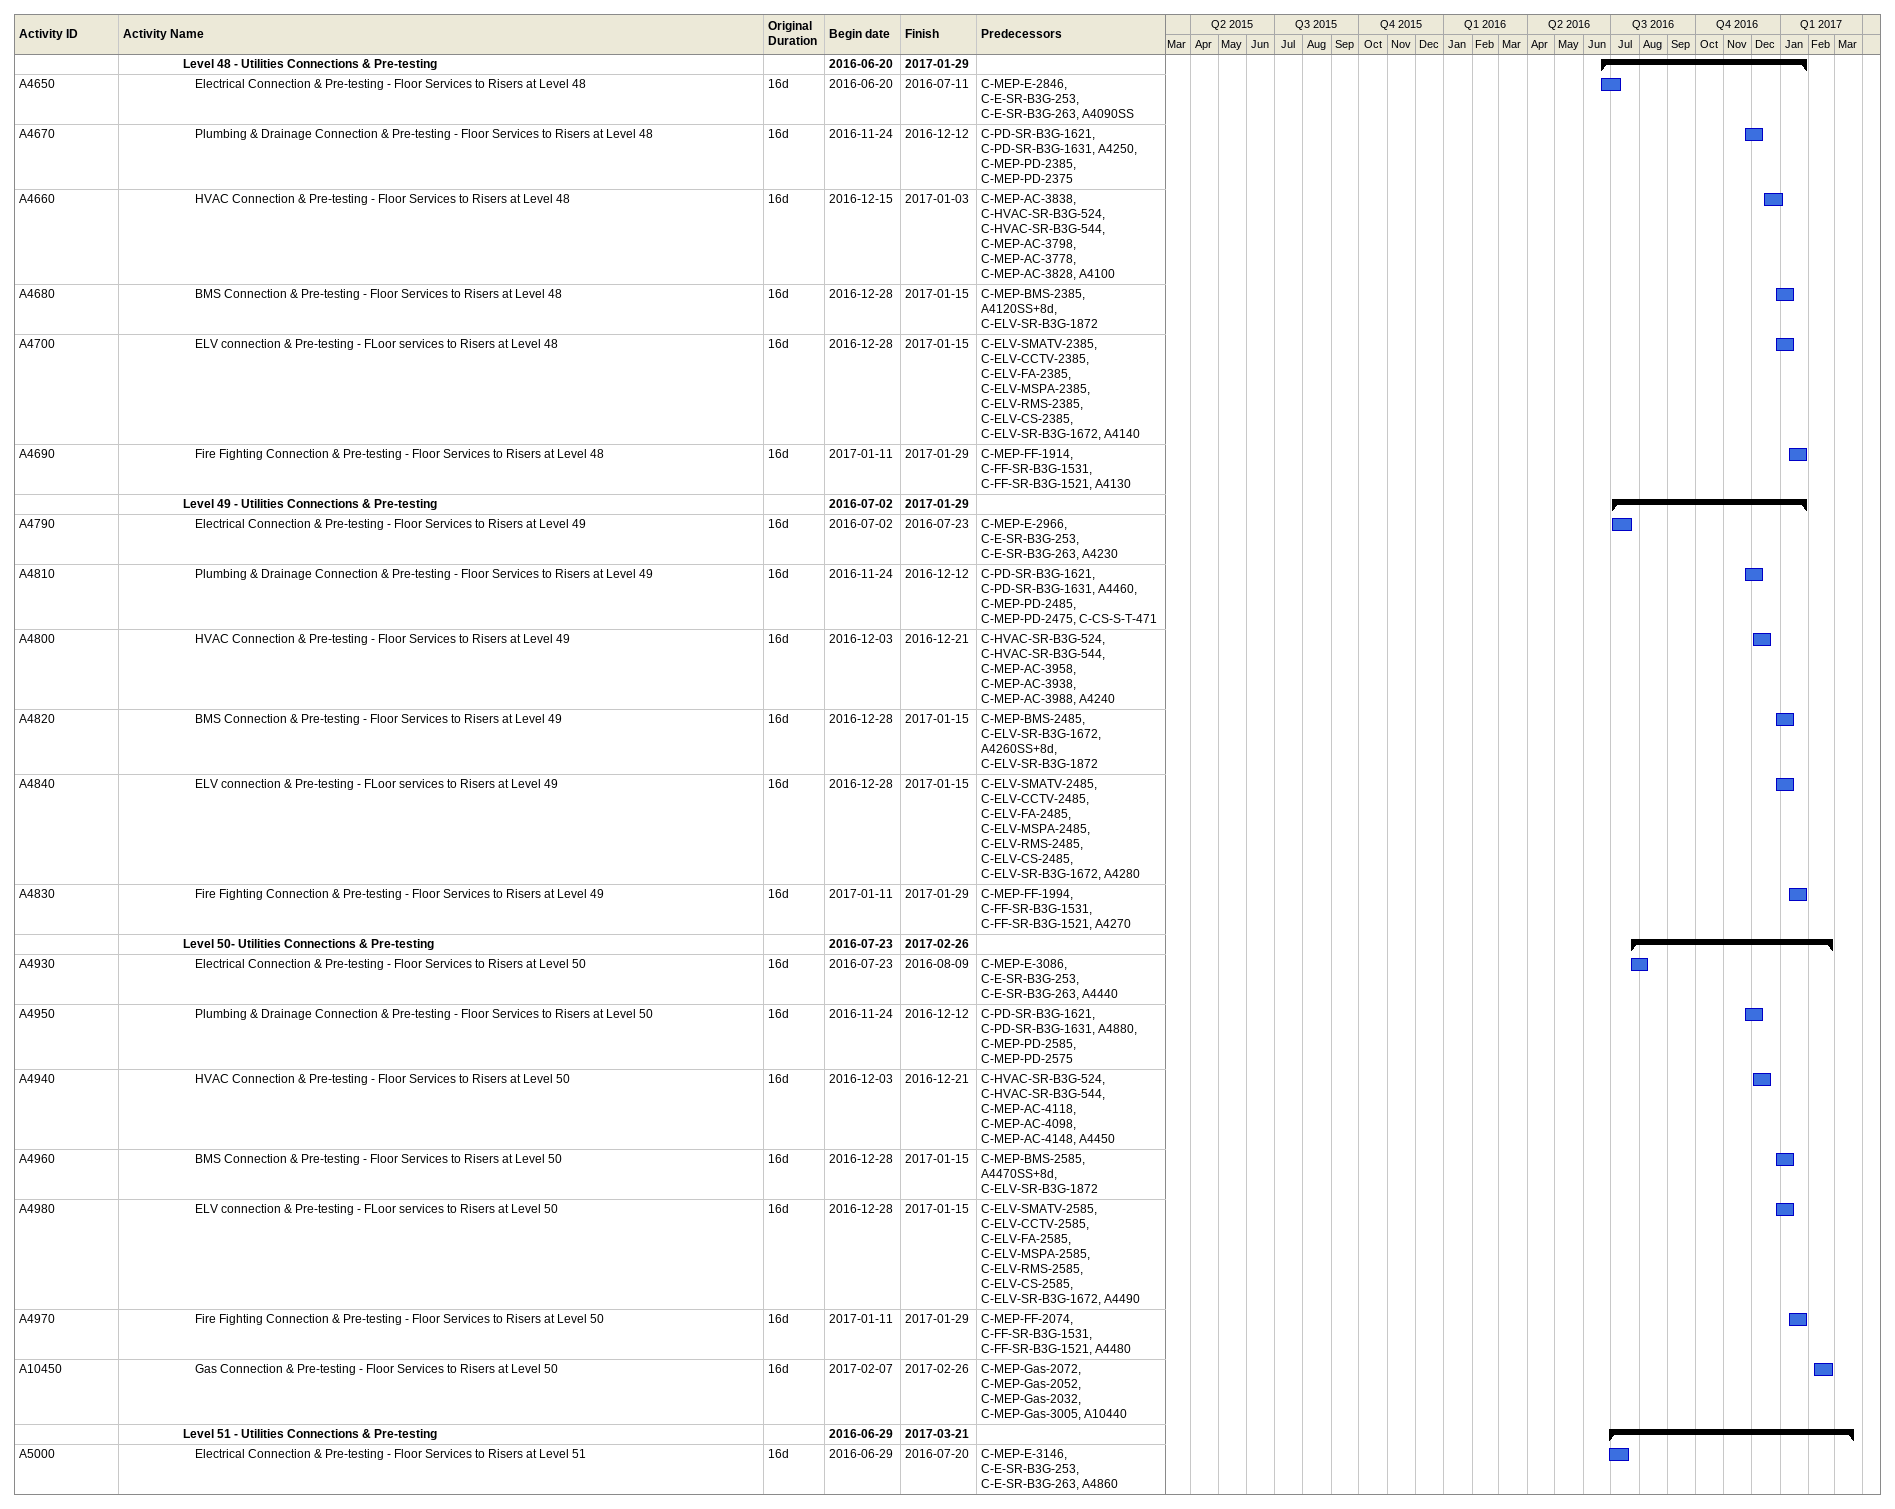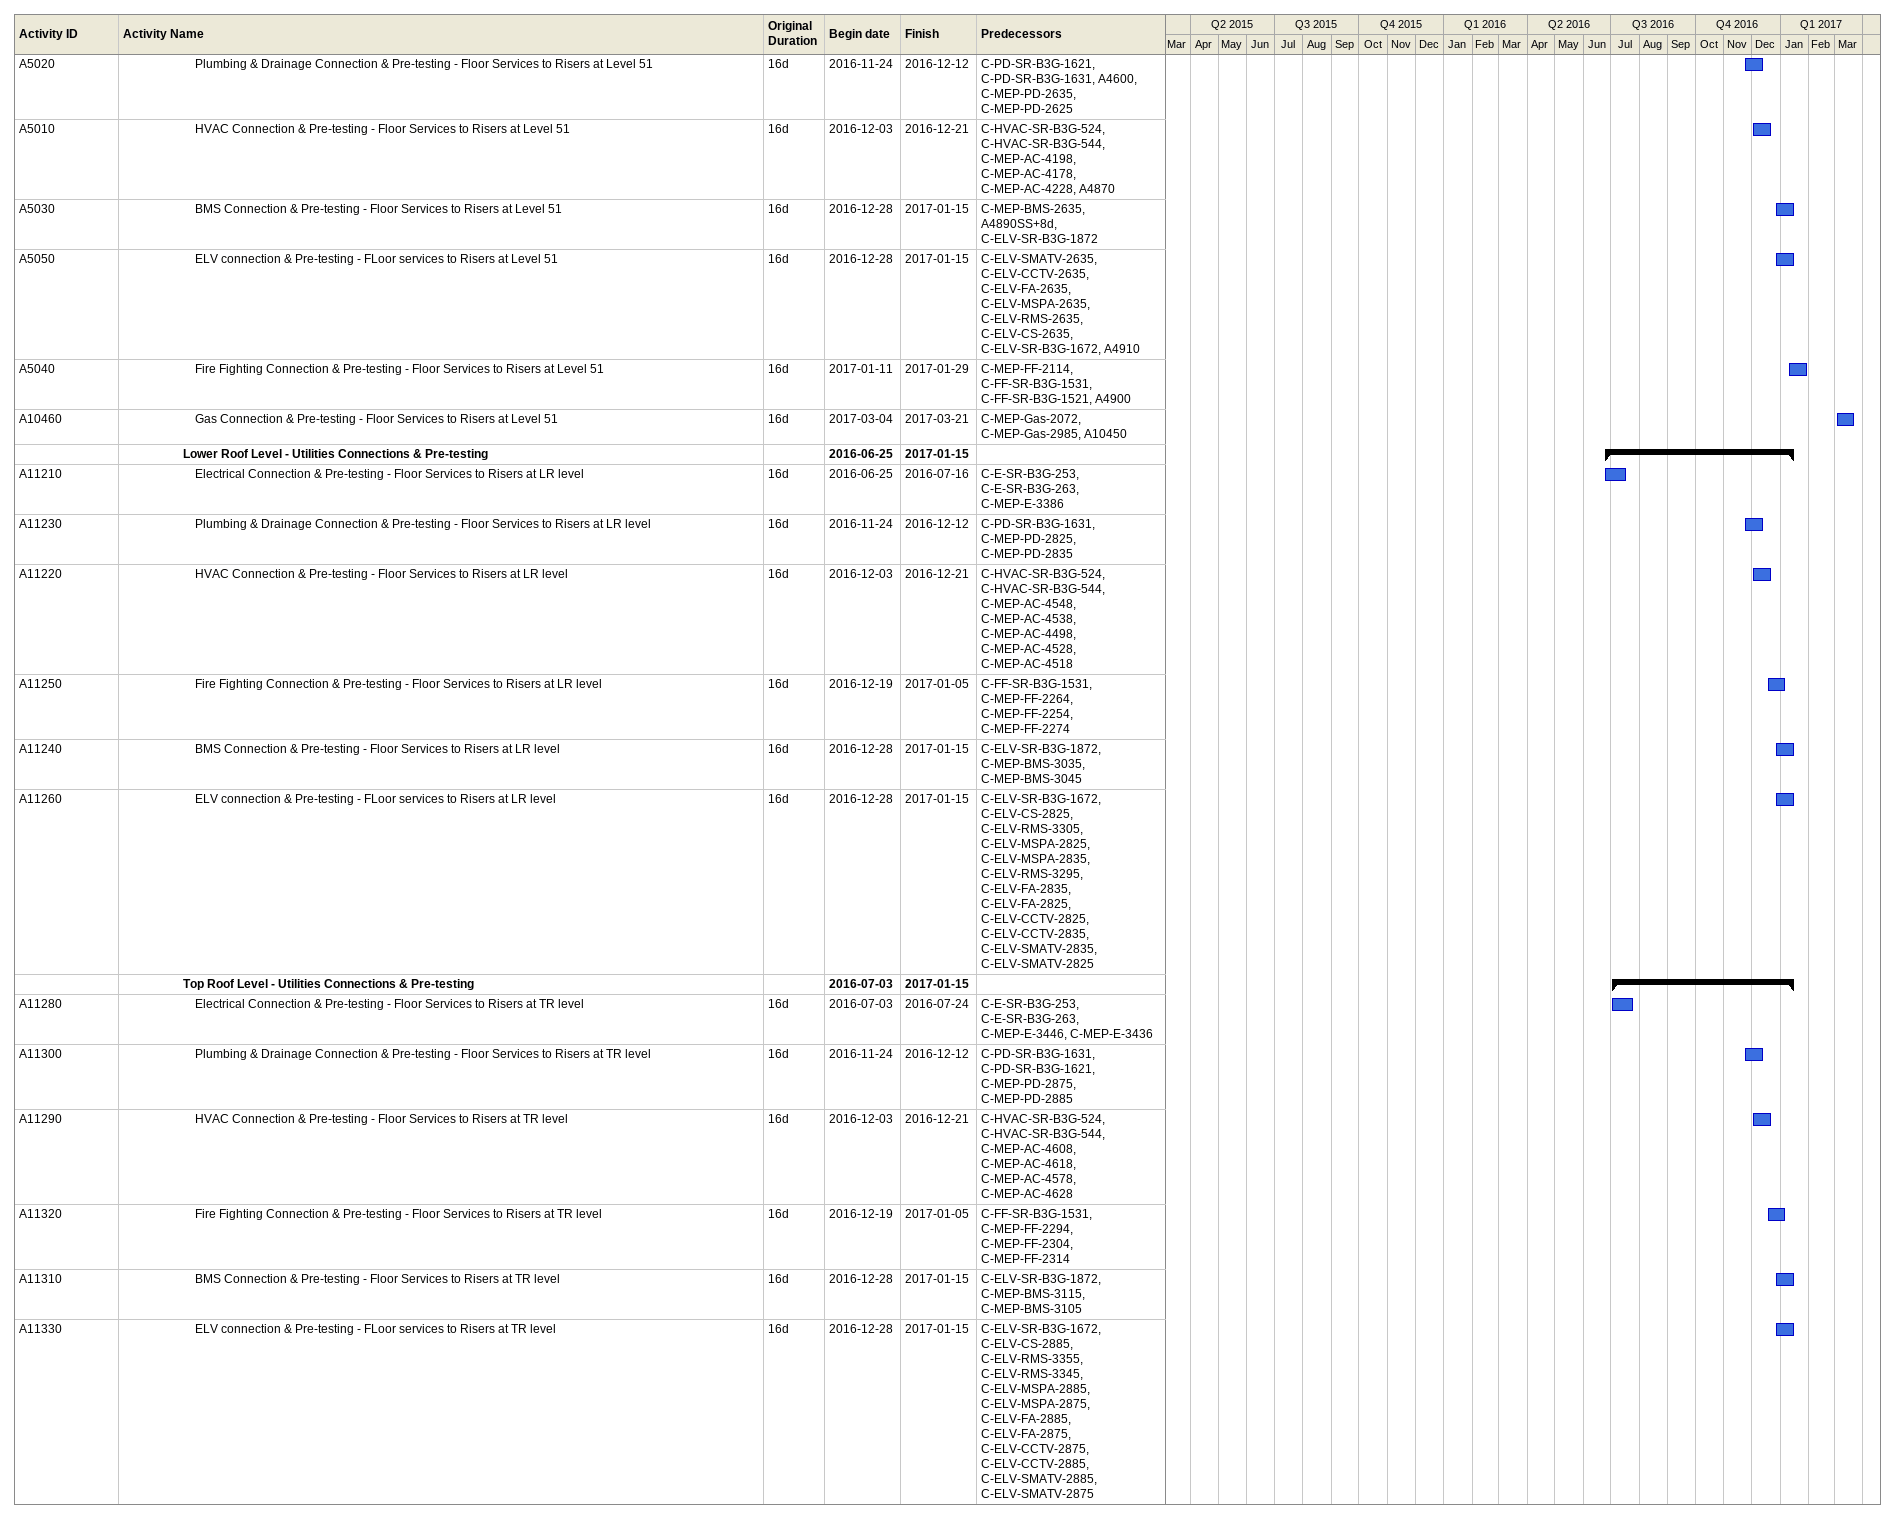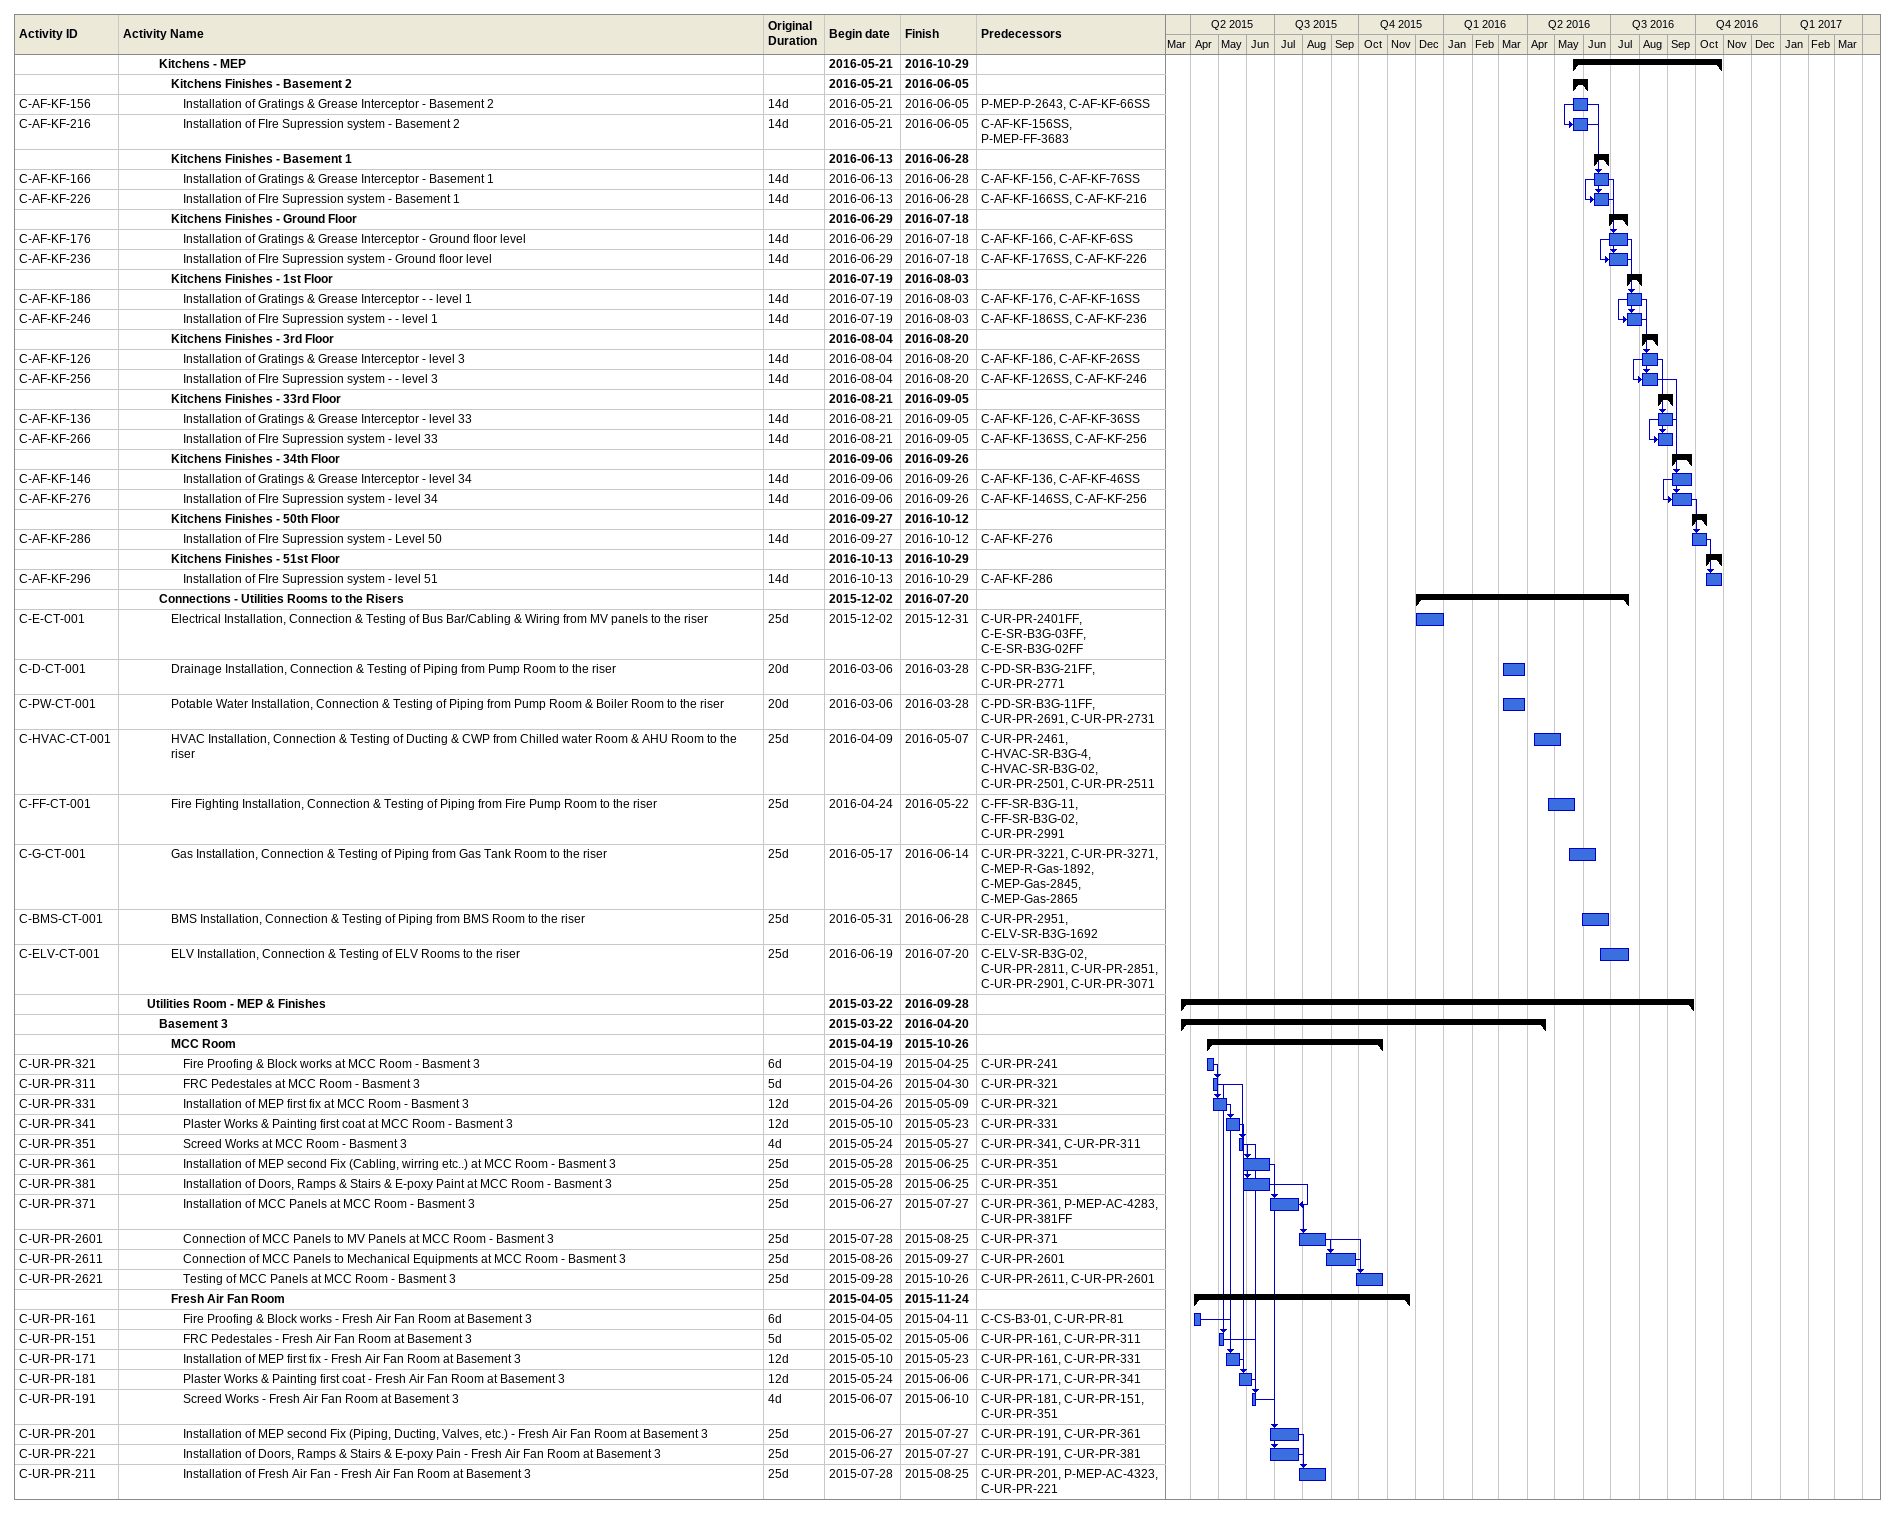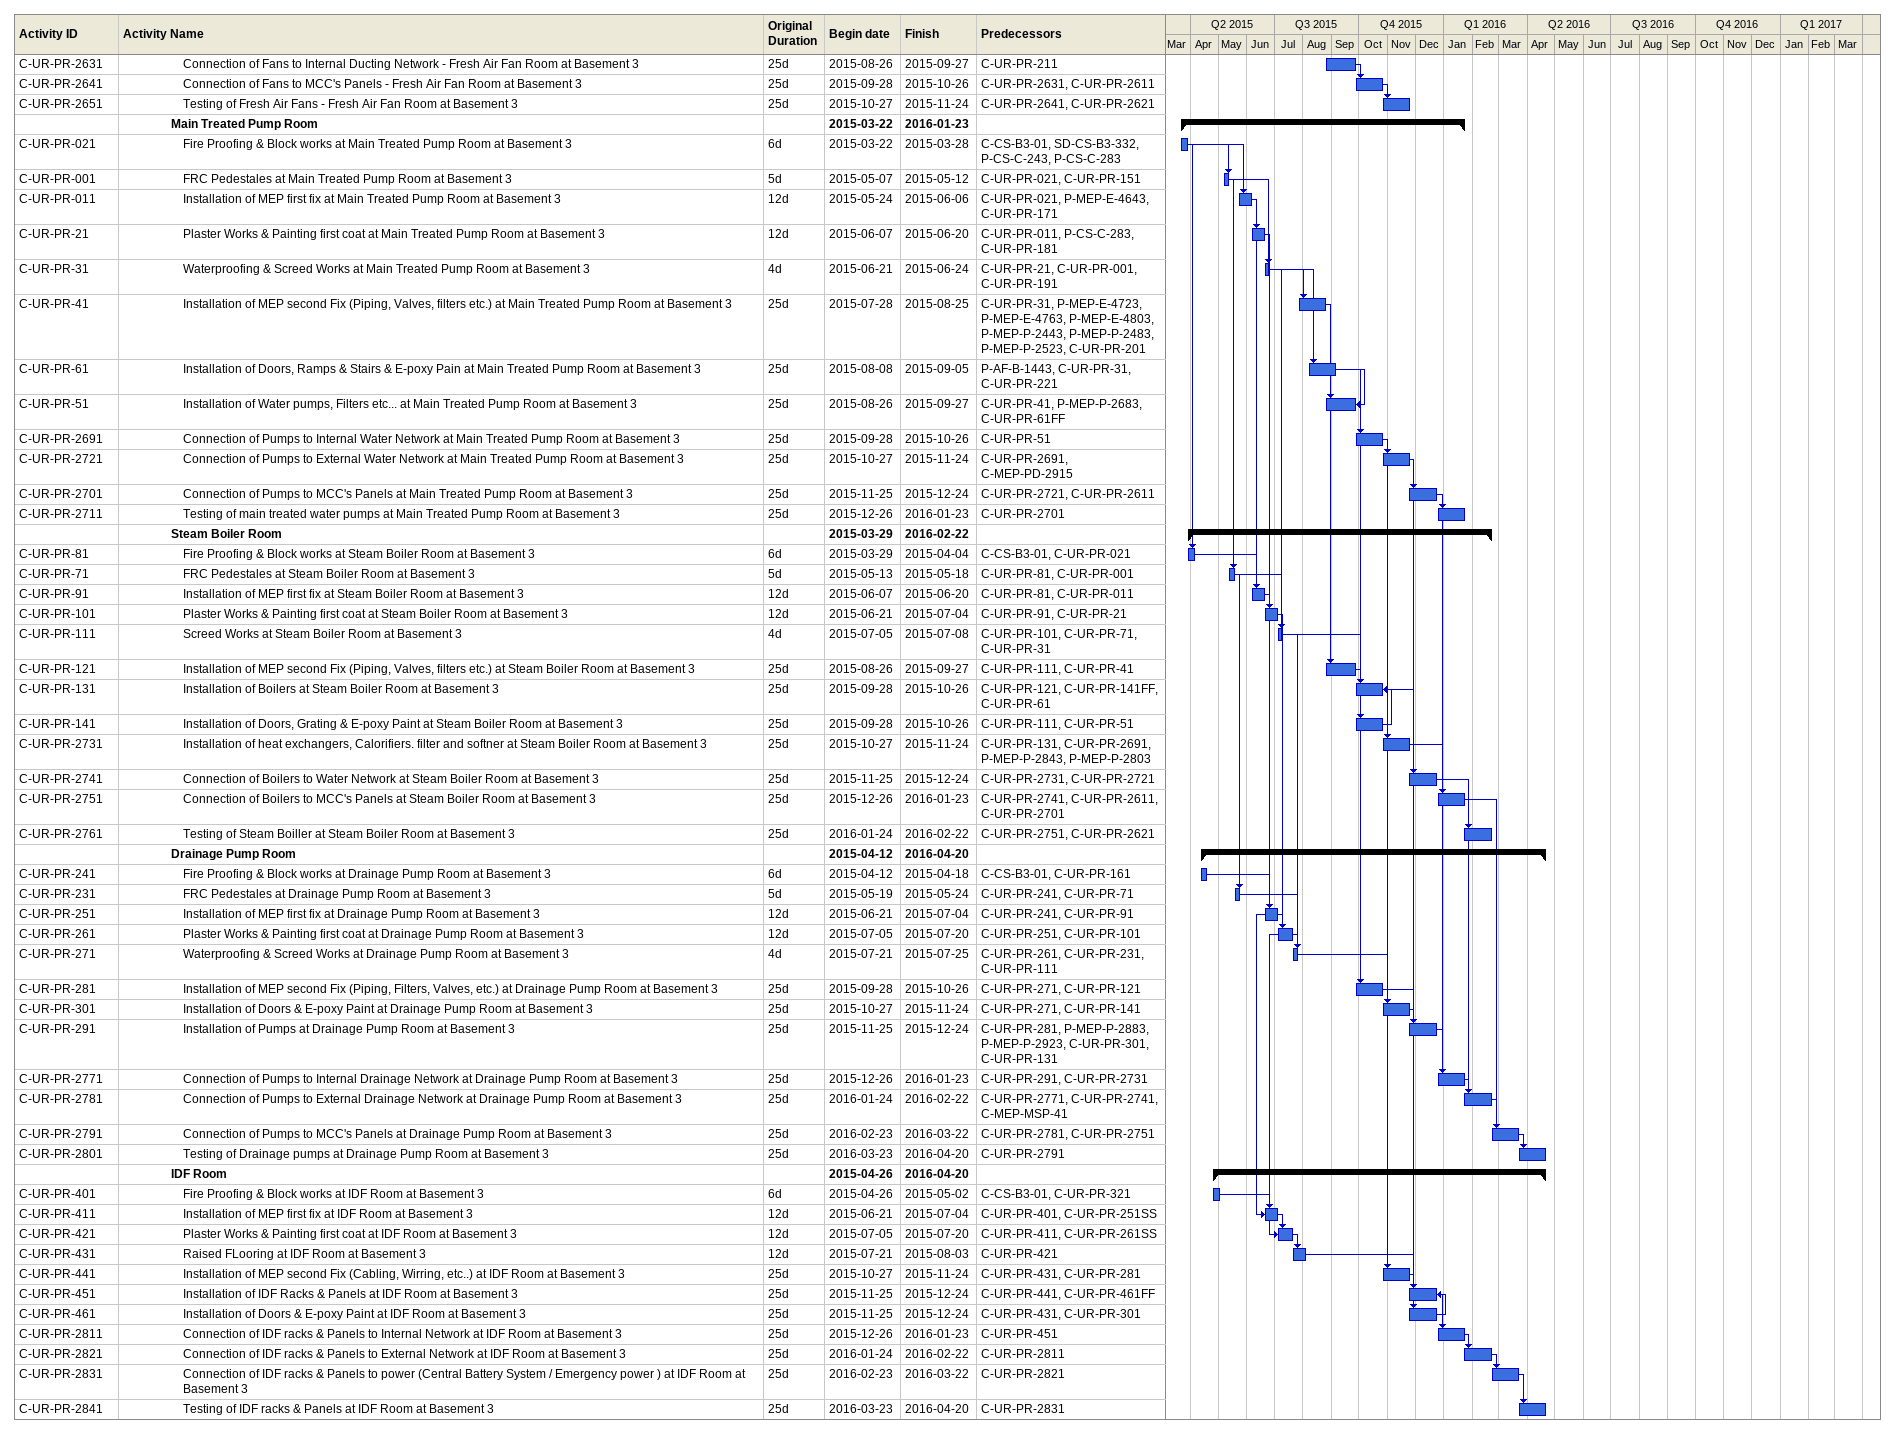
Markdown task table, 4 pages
| ID | Level | Task | Original duration | Start | Finish | Predecessors |
|---|---|---|---|---|---|---|
|  | 6 | **Level 48 - Utilities Connections & Pre-testing** |  | 2016-06-20 | 2017-01-29 |  |
| A4650 | 7 | Electrical Connection & Pre-testing - Floor Services to Risers at Level 48 | 16d | 2016-06-20 | 2016-07-11 | C-MEP-E-2846, C-E-SR-B3G-253, C-E-SR-B3G-263, A4090SS |
| A4670 | 7 | Plumbing & Drainage Connection & Pre-testing - Floor Services to Risers at Level 48 | 16d | 2016-11-24 | 2016-12-12 | C-PD-SR-B3G-1621, C-PD-SR-B3G-1631, A4250, C-MEP-PD-2385, C-MEP-PD-2375 |
| A4660 | 7 | HVAC Connection & Pre-testing - Floor Services to Risers at Level 48 | 16d | 2016-12-15 | 2017-01-03 | C-MEP-AC-3838, C-HVAC-SR-B3G-524, C-HVAC-SR-B3G-544, C-MEP-AC-3798, C-MEP-AC-3778, C-MEP-AC-3828, A4100 |
| A4680 | 7 | BMS Connection & Pre-testing - Floor Services to Risers at Level 48 | 16d | 2016-12-28 | 2017-01-15 | C-MEP-BMS-2385, A4120SS+8d, C-ELV-SR-B3G-1872 |
| A4700 | 7 | ELV connection & Pre-testing - FLoor services to Risers at Level 48 | 16d | 2016-12-28 | 2017-01-15 | C-ELV-SMATV-2385, C-ELV-CCTV-2385, C-ELV-FA-2385, C-ELV-MSPA-2385, C-ELV-RMS-2385, C-ELV-CS-2385, C-ELV-SR-B3G-1672, A4140 |
| A4690 | 7 | Fire Fighting Connection & Pre-testing - Floor Services to Risers at Level 48 | 16d | 2017-01-11 | 2017-01-29 | C-MEP-FF-1914, C-FF-SR-B3G-1531, C-FF-SR-B3G-1521, A4130 |
|  | 6 | **Level 49 - Utilities Connections & Pre-testing** |  | 2016-07-02 | 2017-01-29 |  |
| A4790 | 7 | Electrical Connection & Pre-testing - Floor Services to Risers at Level 49 | 16d | 2016-07-02 | 2016-07-23 | C-MEP-E-2966, C-E-SR-B3G-253, C-E-SR-B3G-263, A4230 |
| A4810 | 7 | Plumbing & Drainage Connection & Pre-testing - Floor Services to Risers at Level 49 | 16d | 2016-11-24 | 2016-12-12 | C-PD-SR-B3G-1621, C-PD-SR-B3G-1631, A4460, C-MEP-PD-2485, C-MEP-PD-2475, C-CS-S-T-471 |
| A4800 | 7 | HVAC Connection & Pre-testing - Floor Services to Risers at Level 49 | 16d | 2016-12-03 | 2016-12-21 | C-HVAC-SR-B3G-524, C-HVAC-SR-B3G-544, C-MEP-AC-3958, C-MEP-AC-3938, C-MEP-AC-3988, A4240 |
| A4820 | 7 | BMS Connection & Pre-testing - Floor Services to Risers at Level 49 | 16d | 2016-12-28 | 2017-01-15 | C-MEP-BMS-2485, C-ELV-SR-B3G-1672, A4260SS+8d, C-ELV-SR-B3G-1872 |
| A4840 | 7 | ELV connection & Pre-testing - FLoor services to Risers at Level 49 | 16d | 2016-12-28 | 2017-01-15 | C-ELV-SMATV-2485, C-ELV-CCTV-2485, C-ELV-FA-2485, C-ELV-MSPA-2485, C-ELV-RMS-2485, C-ELV-CS-2485, C-ELV-SR-B3G-1672, A4280 |
| A4830 | 7 | Fire Fighting Connection & Pre-testing - Floor Services to Risers at Level 49 | 16d | 2017-01-11 | 2017-01-29 | C-MEP-FF-1994, C-FF-SR-B3G-1531, C-FF-SR-B3G-1521, A4270 |
|  | 6 | **Level 50- Utilities Connections & Pre-testing** |  | 2016-07-23 | 2017-02-26 |  |
| A4930 | 7 | Electrical Connection & Pre-testing - Floor Services to Risers at Level 50 | 16d | 2016-07-23 | 2016-08-09 | C-MEP-E-3086, C-E-SR-B3G-253, C-E-SR-B3G-263, A4440 |
| A4950 | 7 | Plumbing & Drainage Connection & Pre-testing - Floor Services to Risers at Level 50 | 16d | 2016-11-24 | 2016-12-12 | C-PD-SR-B3G-1621, C-PD-SR-B3G-1631, A4880, C-MEP-PD-2585, C-MEP-PD-2575 |
| A4940 | 7 | HVAC Connection & Pre-testing - Floor Services to Risers at Level 50 | 16d | 2016-12-03 | 2016-12-21 | C-HVAC-SR-B3G-524, C-HVAC-SR-B3G-544, C-MEP-AC-4118, C-MEP-AC-4098, C-MEP-AC-4148, A4450 |
| A4960 | 7 | BMS Connection & Pre-testing - Floor Services to Risers at Level 50 | 16d | 2016-12-28 | 2017-01-15 | C-MEP-BMS-2585, A4470SS+8d, C-ELV-SR-B3G-1872 |
| A4980 | 7 | ELV connection & Pre-testing - FLoor services to Risers at Level 50 | 16d | 2016-12-28 | 2017-01-15 | C-ELV-SMATV-2585, C-ELV-CCTV-2585, C-ELV-FA-2585, C-ELV-MSPA-2585, C-ELV-RMS-2585, C-ELV-CS-2585, C-ELV-SR-B3G-1672, A4490 |
| A4970 | 7 | Fire Fighting Connection & Pre-testing - Floor Services to Risers at Level 50 | 16d | 2017-01-11 | 2017-01-29 | C-MEP-FF-2074, C-FF-SR-B3G-1531, C-FF-SR-B3G-1521, A4480 |
| A10450 | 7 | Gas Connection & Pre-testing - Floor Services to Risers at Level 50 | 16d | 2017-02-07 | 2017-02-26 | C-MEP-Gas-2072, C-MEP-Gas-2052, C-MEP-Gas-2032, C-MEP-Gas-3005, A10440 |
|  | 6 | **Level 51 - Utilities Connections & Pre-testing** |  | 2016-06-29 | 2017-03-21 |  |
| A5000 | 7 | Electrical Connection & Pre-testing - Floor Services to Risers at Level 51 | 16d | 2016-06-29 | 2016-07-20 | C-MEP-E-3146, C-E-SR-B3G-253, C-E-SR-B3G-263, A4860 |
| A5020 | 7 | Plumbing & Drainage Connection & Pre-testing - Floor Services to Risers at Level 51 | 16d | 2016-11-24 | 2016-12-12 | C-PD-SR-B3G-1621, C-PD-SR-B3G-1631, A4600, C-MEP-PD-2635, C-MEP-PD-2625 |
| A5010 | 7 | HVAC Connection & Pre-testing - Floor Services to Risers at Level 51 | 16d | 2016-12-03 | 2016-12-21 | C-HVAC-SR-B3G-524, C-HVAC-SR-B3G-544, C-MEP-AC-4198, C-MEP-AC-4178, C-MEP-AC-4228, A4870 |
| A5030 | 7 | BMS Connection & Pre-testing - Floor Services to Risers at Level 51 | 16d | 2016-12-28 | 2017-01-15 | C-MEP-BMS-2635, A4890SS+8d, C-ELV-SR-B3G-1872 |
| A5050 | 7 | ELV connection & Pre-testing - FLoor services to Risers at Level 51 | 16d | 2016-12-28 | 2017-01-15 | C-ELV-SMATV-2635, C-ELV-CCTV-2635, C-ELV-FA-2635, C-ELV-MSPA-2635, C-ELV-RMS-2635, C-ELV-CS-2635, C-ELV-SR-B3G-1672, A4910 |
| A5040 | 7 | Fire Fighting Connection & Pre-testing - Floor Services to Risers at Level 51 | 16d | 2017-01-11 | 2017-01-29 | C-MEP-FF-2114, C-FF-SR-B3G-1531, C-FF-SR-B3G-1521, A4900 |
| A10460 | 7 | Gas Connection & Pre-testing - Floor Services to Risers at Level 51 | 16d | 2017-03-04 | 2017-03-21 | C-MEP-Gas-2072, C-MEP-Gas-2985, A10450 |
|  | 6 | **Lower Roof Level - Utilities Connections & Pre-testing** |  | 2016-06-25 | 2017-01-15 |  |
| A11210 | 7 | Electrical Connection & Pre-testing - Floor Services to Risers at LR level | 16d | 2016-06-25 | 2016-07-16 | C-E-SR-B3G-253, C-E-SR-B3G-263, C-MEP-E-3386 |
| A11230 | 7 | Plumbing & Drainage Connection & Pre-testing - Floor Services to Risers at LR level | 16d | 2016-11-24 | 2016-12-12 | C-PD-SR-B3G-1631, C-MEP-PD-2825, C-MEP-PD-2835 |
| A11220 | 7 | HVAC Connection & Pre-testing - Floor Services to Risers at LR level | 16d | 2016-12-03 | 2016-12-21 | C-HVAC-SR-B3G-524, C-HVAC-SR-B3G-544, C-MEP-AC-4548, C-MEP-AC-4538, C-MEP-AC-4498, C-MEP-AC-4528, C-MEP-AC-4518 |
| A11250 | 7 | Fire Fighting Connection & Pre-testing - Floor Services to Risers at LR level | 16d | 2016-12-19 | 2017-01-05 | C-FF-SR-B3G-1531, C-MEP-FF-2264, C-MEP-FF-2254, C-MEP-FF-2274 |
| A11240 | 7 | BMS Connection & Pre-testing - Floor Services to Risers at LR level | 16d | 2016-12-28 | 2017-01-15 | C-ELV-SR-B3G-1872, C-MEP-BMS-3035, C-MEP-BMS-3045 |
| A11260 | 7 | ELV connection & Pre-testing - FLoor services to Risers at LR level | 16d | 2016-12-28 | 2017-01-15 | C-ELV-SR-B3G-1672, C-ELV-CS-2825, C-ELV-RMS-3305, C-ELV-MSPA-2825, C-ELV-MSPA-2835, C-ELV-RMS-3295, C-ELV-FA-2835, C-ELV-FA-2825, C-ELV-CCTV-2825, C-ELV-CCTV-2835, C-ELV-SMATV-2835, C-ELV-SMATV-2825 |
|  | 6 | **Top Roof Level - Utilities Connections & Pre-testing** |  | 2016-07-03 | 2017-01-15 |  |
| A11280 | 7 | Electrical Connection & Pre-testing - Floor Services to Risers at TR level | 16d | 2016-07-03 | 2016-07-24 | C-E-SR-B3G-253, C-E-SR-B3G-263, C-MEP-E-3446, C-MEP-E-3436 |
| A11300 | 7 | Plumbing & Drainage Connection & Pre-testing - Floor Services to Risers at TR level | 16d | 2016-11-24 | 2016-12-12 | C-PD-SR-B3G-1631, C-PD-SR-B3G-1621, C-MEP-PD-2875, C-MEP-PD-2885 |
| A11290 | 7 | HVAC Connection & Pre-testing - Floor Services to Risers at TR level | 16d | 2016-12-03 | 2016-12-21 | C-HVAC-SR-B3G-524, C-HVAC-SR-B3G-544, C-MEP-AC-4608, C-MEP-AC-4618, C-MEP-AC-4578, C-MEP-AC-4628 |
| A11320 | 7 | Fire Fighting Connection & Pre-testing - Floor Services to Risers at TR level | 16d | 2016-12-19 | 2017-01-05 | C-FF-SR-B3G-1531, C-MEP-FF-2294, C-MEP-FF-2304, C-MEP-FF-2314 |
| A11310 | 7 | BMS Connection & Pre-testing - Floor Services to Risers at TR level | 16d | 2016-12-28 | 2017-01-15 | C-ELV-SR-B3G-1872, C-MEP-BMS-3115, C-MEP-BMS-3105 |
| A11330 | 7 | ELV connection & Pre-testing - FLoor services to Risers at TR level | 16d | 2016-12-28 | 2017-01-15 | C-ELV-SR-B3G-1672, C-ELV-CS-2885, C-ELV-RMS-3355, C-ELV-RMS-3345, C-ELV-MSPA-2885, C-ELV-MSPA-2875, C-ELV-FA-2885, C-ELV-FA-2875, C-ELV-CCTV-2875, C-ELV-CCTV-2885, C-ELV-SMATV-2885, C-ELV-SMATV-2875 |
|  | 4 | **Kitchens - MEP** |  | 2016-05-21 | 2016-10-29 |  |
|  | 5 | **Kitchens Finishes - Basement 2** |  | 2016-05-21 | 2016-06-05 |  |
| C-AF-KF-156 | 6 | Installation of Gratings & Grease Interceptor - Basement 2 | 14d | 2016-05-21 | 2016-06-05 | P-MEP-P-2643, C-AF-KF-66SS |
| C-AF-KF-216 | 6 | Installation of FIre Supression system - Basement 2 | 14d | 2016-05-21 | 2016-06-05 | C-AF-KF-156SS, P-MEP-FF-3683 |
|  | 5 | **Kitchens Finishes - Basement 1** |  | 2016-06-13 | 2016-06-28 |  |
| C-AF-KF-166 | 6 | Installation of Gratings & Grease Interceptor - Basement 1 | 14d | 2016-06-13 | 2016-06-28 | C-AF-KF-156, C-AF-KF-76SS |
| C-AF-KF-226 | 6 | Installation of FIre Supression system - Basement 1 | 14d | 2016-06-13 | 2016-06-28 | C-AF-KF-166SS, C-AF-KF-216 |
|  | 5 | **Kitchens Finishes - Ground Floor** |  | 2016-06-29 | 2016-07-18 |  |
| C-AF-KF-176 | 6 | Installation of Gratings & Grease Interceptor - Ground floor level | 14d | 2016-06-29 | 2016-07-18 | C-AF-KF-166, C-AF-KF-6SS |
| C-AF-KF-236 | 6 | Installation of FIre Supression system - Ground floor level | 14d | 2016-06-29 | 2016-07-18 | C-AF-KF-176SS, C-AF-KF-226 |
|  | 5 | **Kitchens Finishes - 1st Floor** |  | 2016-07-19 | 2016-08-03 |  |
| C-AF-KF-186 | 6 | Installation of Gratings & Grease Interceptor - - level 1 | 14d | 2016-07-19 | 2016-08-03 | C-AF-KF-176, C-AF-KF-16SS |
| C-AF-KF-246 | 6 | Installation of FIre Supression system - - level 1 | 14d | 2016-07-19 | 2016-08-03 | C-AF-KF-186SS, C-AF-KF-236 |
|  | 5 | **Kitchens Finishes - 3rd Floor** |  | 2016-08-04 | 2016-08-20 |  |
| C-AF-KF-126 | 6 | Installation of Gratings & Grease Interceptor - level 3 | 14d | 2016-08-04 | 2016-08-20 | C-AF-KF-186, C-AF-KF-26SS |
| C-AF-KF-256 | 6 | Installation of FIre Supression system - - level 3 | 14d | 2016-08-04 | 2016-08-20 | C-AF-KF-126SS, C-AF-KF-246 |
|  | 5 | **Kitchens Finishes - 33rd Floor** |  | 2016-08-21 | 2016-09-05 |  |
| C-AF-KF-136 | 6 | Installation of Gratings & Grease Interceptor - level 33 | 14d | 2016-08-21 | 2016-09-05 | C-AF-KF-126, C-AF-KF-36SS |
| C-AF-KF-266 | 6 | Installation of FIre Supression system - level 33 | 14d | 2016-08-21 | 2016-09-05 | C-AF-KF-136SS, C-AF-KF-256 |
|  | 5 | **Kitchens Finishes - 34th Floor** |  | 2016-09-06 | 2016-09-26 |  |
| C-AF-KF-146 | 6 | Installation of Gratings & Grease Interceptor - level 34 | 14d | 2016-09-06 | 2016-09-26 | C-AF-KF-136, C-AF-KF-46SS |
| C-AF-KF-276 | 6 | Installation of FIre Supression system - level 34 | 14d | 2016-09-06 | 2016-09-26 | C-AF-KF-146SS, C-AF-KF-256 |
|  | 5 | **Kitchens Finishes - 50th Floor** |  | 2016-09-27 | 2016-10-12 |  |
| C-AF-KF-286 | 6 | Installation of FIre Supression system - Level 50 | 14d | 2016-09-27 | 2016-10-12 | C-AF-KF-276 |
|  | 5 | **Kitchens Finishes - 51st Floor** |  | 2016-10-13 | 2016-10-29 |  |
| C-AF-KF-296 | 6 | Installation of FIre Supression system - level 51 | 14d | 2016-10-13 | 2016-10-29 | C-AF-KF-286 |
|  | 4 | **Connections - Utilities Rooms to the Risers** |  | 2015-12-02 | 2016-07-20 |  |
| C-E-CT-001 | 5 | Electrical Installation, Connection & Testing of Bus Bar/Cabling & Wiring from MV panels to the riser | 25d | 2015-12-02 | 2015-12-31 | C-UR-PR-2401FF, C-E-SR-B3G-03FF, C-E-SR-B3G-02FF |
| C-D-CT-001 | 5 | Drainage Installation, Connection & Testing of Piping from Pump Room to the riser | 20d | 2016-03-06 | 2016-03-28 | C-PD-SR-B3G-21FF, C-UR-PR-2771 |
| C-PW-CT-001 | 5 | Potable Water Installation, Connection & Testing of Piping from Pump Room & Boiler Room to the riser | 20d | 2016-03-06 | 2016-03-28 | C-PD-SR-B3G-11FF, C-UR-PR-2691, C-UR-PR-2731 |
| C-HVAC-CT-001 | 5 | HVAC Installation, Connection & Testing of Ducting & CWP from Chilled water Room & AHU Room to the riser | 25d | 2016-04-09 | 2016-05-07 | C-UR-PR-2461, C-HVAC-SR-B3G-4, C-HVAC-SR-B3G-02, C-UR-PR-2501, C-UR-PR-2511 |
| C-FF-CT-001 | 5 | Fire Fighting Installation, Connection & Testing of Piping from Fire Pump Room to the riser | 25d | 2016-04-24 | 2016-05-22 | C-FF-SR-B3G-11, C-FF-SR-B3G-02, C-UR-PR-2991 |
| C-G-CT-001 | 5 | Gas Installation, Connection & Testing of Piping from Gas Tank Room to the riser | 25d | 2016-05-17 | 2016-06-14 | C-UR-PR-3221, C-UR-PR-3271, C-MEP-R-Gas-1892, C-MEP-Gas-2845, C-MEP-Gas-2865 |
| C-BMS-CT-001 | 5 | BMS Installation, Connection & Testing of Piping from BMS Room to the riser | 25d | 2016-05-31 | 2016-06-28 | C-UR-PR-2951, C-ELV-SR-B3G-1692 |
| C-ELV-CT-001 | 5 | ELV Installation, Connection & Testing of ELV Rooms to the riser | 25d | 2016-06-19 | 2016-07-20 | C-ELV-SR-B3G-02, C-UR-PR-2811, C-UR-PR-2851, C-UR-PR-2901, C-UR-PR-3071 |
|  | 3 | **Utilities Room - MEP & Finishes** |  | 2015-03-22 | 2016-09-28 |  |
|  | 4 | **Basement 3** |  | 2015-03-22 | 2016-04-20 |  |
|  | 5 | **MCC Room** |  | 2015-04-19 | 2015-10-26 |  |
| C-UR-PR-321 | 6 | Fire Proofing & Block works at MCC Room - Basment 3 | 6d | 2015-04-19 | 2015-04-25 | C-UR-PR-241 |
| C-UR-PR-311 | 6 | FRC Pedestales at MCC Room - Basment 3 | 5d | 2015-04-26 | 2015-04-30 | C-UR-PR-321 |
| C-UR-PR-331 | 6 | Installation of MEP first fix at MCC Room - Basment 3 | 12d | 2015-04-26 | 2015-05-09 | C-UR-PR-321 |
| C-UR-PR-341 | 6 | Plaster Works & Painting first coat at MCC Room - Basment 3 | 12d | 2015-05-10 | 2015-05-23 | C-UR-PR-331 |
| C-UR-PR-351 | 6 | Screed Works at MCC Room - Basment 3 | 4d | 2015-05-24 | 2015-05-27 | C-UR-PR-341, C-UR-PR-311 |
| C-UR-PR-361 | 6 | Installation of MEP second Fix (Cabling, wirring etc..) at MCC Room - Basment 3 | 25d | 2015-05-28 | 2015-06-25 | C-UR-PR-351 |
| C-UR-PR-381 | 6 | Installation of Doors, Ramps & Stairs & E-poxy Paint at MCC Room - Basment 3 | 25d | 2015-05-28 | 2015-06-25 | C-UR-PR-351 |
| C-UR-PR-371 | 6 | Installation of MCC Panels at MCC Room - Basment 3 | 25d | 2015-06-27 | 2015-07-27 | C-UR-PR-361, P-MEP-AC-4283, C-UR-PR-381FF |
| C-UR-PR-2601 | 6 | Connection of MCC Panels to MV Panels at MCC Room - Basment 3 | 25d | 2015-07-28 | 2015-08-25 | C-UR-PR-371 |
| C-UR-PR-2611 | 6 | Connection of MCC Panels to Mechanical Equipments at MCC Room - Basment 3 | 25d | 2015-08-26 | 2015-09-27 | C-UR-PR-2601 |
| C-UR-PR-2621 | 6 | Testing of MCC Panels at MCC Room - Basment 3 | 25d | 2015-09-28 | 2015-10-26 | C-UR-PR-2611, C-UR-PR-2601 |
|  | 5 | **Fresh Air Fan Room** |  | 2015-04-05 | 2015-11-24 |  |
| C-UR-PR-161 | 6 | Fire Proofing & Block works - Fresh Air Fan Room at Basement 3 | 6d | 2015-04-05 | 2015-04-11 | C-CS-B3-01, C-UR-PR-81 |
| C-UR-PR-151 | 6 | FRC Pedestales - Fresh Air Fan Room at Basement 3 | 5d | 2015-05-02 | 2015-05-06 | C-UR-PR-161, C-UR-PR-311 |
| C-UR-PR-171 | 6 | Installation of MEP first fix - Fresh Air Fan Room at Basement 3 | 12d | 2015-05-10 | 2015-05-23 | C-UR-PR-161, C-UR-PR-331 |
| C-UR-PR-181 | 6 | Plaster Works & Painting first coat - Fresh Air Fan Room at Basement 3 | 12d | 2015-05-24 | 2015-06-06 | C-UR-PR-171, C-UR-PR-341 |
| C-UR-PR-191 | 6 | Screed Works - Fresh Air Fan Room at Basement 3 | 4d | 2015-06-07 | 2015-06-10 | C-UR-PR-181, C-UR-PR-151, C-UR-PR-351 |
| C-UR-PR-201 | 6 | Installation of MEP second Fix (Piping, Ducting, Valves, etc.) - Fresh Air Fan Room at Basement 3 | 25d | 2015-06-27 | 2015-07-27 | C-UR-PR-191, C-UR-PR-361 |
| C-UR-PR-221 | 6 | Installation of Doors, Ramps & Stairs & E-poxy Pain - Fresh Air Fan Room at Basement 3 | 25d | 2015-06-27 | 2015-07-27 | C-UR-PR-191, C-UR-PR-381 |
| C-UR-PR-211 | 6 | Installation of Fresh Air Fan - Fresh Air Fan Room at Basement 3 | 25d | 2015-07-28 | 2015-08-25 | C-UR-PR-201, P-MEP-AC-4323, C-UR-PR-221 |
| C-UR-PR-2631 | 6 | Connection of Fans to Internal Ducting Network - Fresh Air Fan Room at Basement 3 | 25d | 2015-08-26 | 2015-09-27 | C-UR-PR-211 |
| C-UR-PR-2641 | 6 | Connection of Fans to MCC's Panels - Fresh Air Fan Room at Basement 3 | 25d | 2015-09-28 | 2015-10-26 | C-UR-PR-2631, C-UR-PR-2611 |
| C-UR-PR-2651 | 6 | Testing of Fresh Air Fans - Fresh Air Fan Room at Basement 3 | 25d | 2015-10-27 | 2015-11-24 | C-UR-PR-2641, C-UR-PR-2621 |
|  | 5 | **Main Treated Pump Room** |  | 2015-03-22 | 2016-01-23 |  |
| C-UR-PR-021 | 6 | Fire Proofing & Block works at Main Treated Pump Room at Basement 3 | 6d | 2015-03-22 | 2015-03-28 | C-CS-B3-01, SD-CS-B3-332, P-CS-C-243, P-CS-C-283 |
| C-UR-PR-001 | 6 | FRC Pedestales at Main Treated Pump Room at Basement 3 | 5d | 2015-05-07 | 2015-05-12 | C-UR-PR-021, C-UR-PR-151 |
| C-UR-PR-011 | 6 | Installation of MEP first fix at Main Treated Pump Room at Basement 3 | 12d | 2015-05-24 | 2015-06-06 | C-UR-PR-021, P-MEP-E-4643, C-UR-PR-171 |
| C-UR-PR-21 | 6 | Plaster Works & Painting first coat at Main Treated Pump Room at Basement 3 | 12d | 2015-06-07 | 2015-06-20 | C-UR-PR-011, P-CS-C-283, C-UR-PR-181 |
| C-UR-PR-31 | 6 | Waterproofing & Screed Works at Main Treated Pump Room at Basement 3 | 4d | 2015-06-21 | 2015-06-24 | C-UR-PR-21, C-UR-PR-001, C-UR-PR-191 |
| C-UR-PR-41 | 6 | Installation of MEP second Fix (Piping, Valves, filters etc.) at Main Treated Pump Room at Basement 3 | 25d | 2015-07-28 | 2015-08-25 | C-UR-PR-31, P-MEP-E-4723, P-MEP-E-4763, P-MEP-E-4803, P-MEP-P-2443, P-MEP-P-2483, P-MEP-P-2523, C-UR-PR-201 |
| C-UR-PR-61 | 6 | Installation of Doors, Ramps & Stairs & E-poxy Pain at Main Treated Pump Room at Basement 3 | 25d | 2015-08-08 | 2015-09-05 | P-AF-B-1443, C-UR-PR-31, C-UR-PR-221 |
| C-UR-PR-51 | 6 | Installation of Water pumps, Filters etc... at Main Treated Pump Room at Basement 3 | 25d | 2015-08-26 | 2015-09-27 | C-UR-PR-41, P-MEP-P-2683, C-UR-PR-61FF |
| C-UR-PR-2691 | 6 | Connection of Pumps to Internal Water Network at Main Treated Pump Room at Basement 3 | 25d | 2015-09-28 | 2015-10-26 | C-UR-PR-51 |
| C-UR-PR-2721 | 6 | Connection of Pumps to External Water Network at Main Treated Pump Room at Basement 3 | 25d | 2015-10-27 | 2015-11-24 | C-UR-PR-2691, C-MEP-PD-2915 |
| C-UR-PR-2701 | 6 | Connection of Pumps to MCC's Panels at Main Treated Pump Room at Basement 3 | 25d | 2015-11-25 | 2015-12-24 | C-UR-PR-2721, C-UR-PR-2611 |
| C-UR-PR-2711 | 6 | Testing of main treated water pumps at Main Treated Pump Room at Basement 3 | 25d | 2015-12-26 | 2016-01-23 | C-UR-PR-2701 |
|  | 5 | **Steam Boiler Room** |  | 2015-03-29 | 2016-02-22 |  |
| C-UR-PR-81 | 6 | Fire Proofing & Block works at Steam Boiler Room at Basement 3 | 6d | 2015-03-29 | 2015-04-04 | C-CS-B3-01, C-UR-PR-021 |
| C-UR-PR-71 | 6 | FRC Pedestales at Steam Boiler Room at Basement 3 | 5d | 2015-05-13 | 2015-05-18 | C-UR-PR-81, C-UR-PR-001 |
| C-UR-PR-91 | 6 | Installation of MEP first fix at Steam Boiler Room at Basement 3 | 12d | 2015-06-07 | 2015-06-20 | C-UR-PR-81, C-UR-PR-011 |
| C-UR-PR-101 | 6 | Plaster Works & Painting first coat at Steam Boiler Room at Basement 3 | 12d | 2015-06-21 | 2015-07-04 | C-UR-PR-91, C-UR-PR-21 |
| C-UR-PR-111 | 6 | Screed Works at Steam Boiler Room at Basement 3 | 4d | 2015-07-05 | 2015-07-08 | C-UR-PR-101, C-UR-PR-71, C-UR-PR-31 |
| C-UR-PR-121 | 6 | Installation of MEP second Fix (Piping, Valves, filters etc.) at Steam Boiler Room at Basement 3 | 25d | 2015-08-26 | 2015-09-27 | C-UR-PR-111, C-UR-PR-41 |
| C-UR-PR-131 | 6 | Installation of Boilers at Steam Boiler Room at Basement 3 | 25d | 2015-09-28 | 2015-10-26 | C-UR-PR-121, C-UR-PR-141FF, C-UR-PR-61 |
| C-UR-PR-141 | 6 | Installation of Doors, Grating & E-poxy Paint at Steam Boiler Room at Basement 3 | 25d | 2015-09-28 | 2015-10-26 | C-UR-PR-111, C-UR-PR-51 |
| C-UR-PR-2731 | 6 | Installation of heat exchangers, Calorifiers. filter and softner at Steam Boiler Room at Basement 3 | 25d | 2015-10-27 | 2015-11-24 | C-UR-PR-131, C-UR-PR-2691, P-MEP-P-2843, P-MEP-P-2803 |
| C-UR-PR-2741 | 6 | Connection of Boilers to Water Network at Steam Boiler Room at Basement 3 | 25d | 2015-11-25 | 2015-12-24 | C-UR-PR-2731, C-UR-PR-2721 |
| C-UR-PR-2751 | 6 | Connection of Boilers to MCC's Panels at Steam Boiler Room at Basement 3 | 25d | 2015-12-26 | 2016-01-23 | C-UR-PR-2741, C-UR-PR-2611, C-UR-PR-2701 |
| C-UR-PR-2761 | 6 | Testing of Steam Boiller at Steam Boiler Room at Basement 3 | 25d | 2016-01-24 | 2016-02-22 | C-UR-PR-2751, C-UR-PR-2621 |
|  | 5 | **Drainage Pump Room** |  | 2015-04-12 | 2016-04-20 |  |
| C-UR-PR-241 | 6 | Fire Proofing & Block works at Drainage Pump Room at Basement 3 | 6d | 2015-04-12 | 2015-04-18 | C-CS-B3-01, C-UR-PR-161 |
| C-UR-PR-231 | 6 | FRC Pedestales at Drainage Pump Room at Basement 3 | 5d | 2015-05-19 | 2015-05-24 | C-UR-PR-241, C-UR-PR-71 |
| C-UR-PR-251 | 6 | Installation of MEP first fix at Drainage Pump Room at Basement 3 | 12d | 2015-06-21 | 2015-07-04 | C-UR-PR-241, C-UR-PR-91 |
| C-UR-PR-261 | 6 | Plaster Works & Painting first coat at Drainage Pump Room at Basement 3 | 12d | 2015-07-05 | 2015-07-20 | C-UR-PR-251, C-UR-PR-101 |
| C-UR-PR-271 | 6 | Waterproofing & Screed Works at Drainage Pump Room at Basement 3 | 4d | 2015-07-21 | 2015-07-25 | C-UR-PR-261, C-UR-PR-231, C-UR-PR-111 |
| C-UR-PR-281 | 6 | Installation of MEP second Fix (Piping, Filters, Valves, etc.) at Drainage Pump Room at Basement 3 | 25d | 2015-09-28 | 2015-10-26 | C-UR-PR-271, C-UR-PR-121 |
| C-UR-PR-301 | 6 | Installation of Doors & E-poxy Paint at Drainage Pump Room at Basement 3 | 25d | 2015-10-27 | 2015-11-24 | C-UR-PR-271, C-UR-PR-141 |
| C-UR-PR-291 | 6 | Installation of Pumps at Drainage Pump Room at Basement 3 | 25d | 2015-11-25 | 2015-12-24 | C-UR-PR-281, P-MEP-P-2883, P-MEP-P-2923, C-UR-PR-301, C-UR-PR-131 |
| C-UR-PR-2771 | 6 | Connection of Pumps to Internal Drainage Network at Drainage Pump Room at Basement 3 | 25d | 2015-12-26 | 2016-01-23 | C-UR-PR-291, C-UR-PR-2731 |
| C-UR-PR-2781 | 6 | Connection of Pumps to External Drainage Network at Drainage Pump Room at Basement 3 | 25d | 2016-01-24 | 2016-02-22 | C-UR-PR-2771, C-UR-PR-2741, C-MEP-MSP-41 |
| C-UR-PR-2791 | 6 | Connection of Pumps to MCC's Panels at Drainage Pump Room at Basement 3 | 25d | 2016-02-23 | 2016-03-22 | C-UR-PR-2781, C-UR-PR-2751 |
| C-UR-PR-2801 | 6 | Testing of Drainage pumps at Drainage Pump Room at Basement 3 | 25d | 2016-03-23 | 2016-04-20 | C-UR-PR-2791 |
|  | 5 | **IDF Room** |  | 2015-04-26 | 2016-04-20 |  |
| C-UR-PR-401 | 6 | Fire Proofing & Block works at IDF Room at Basement 3 | 6d | 2015-04-26 | 2015-05-02 | C-CS-B3-01, C-UR-PR-321 |
| C-UR-PR-411 | 6 | Installation of MEP first fix at IDF Room at Basement 3 | 12d | 2015-06-21 | 2015-07-04 | C-UR-PR-401, C-UR-PR-251SS |
| C-UR-PR-421 | 6 | Plaster Works & Painting first coat at IDF Room at Basement 3 | 12d | 2015-07-05 | 2015-07-20 | C-UR-PR-411, C-UR-PR-261SS |
| C-UR-PR-431 | 6 | Raised FLooring at IDF Room at Basement 3 | 12d | 2015-07-21 | 2015-08-03 | C-UR-PR-421 |
| C-UR-PR-441 | 6 | Installation of MEP second Fix (Cabling, Wirring, etc..) at IDF Room at Basement 3 | 25d | 2015-10-27 | 2015-11-24 | C-UR-PR-431, C-UR-PR-281 |
| C-UR-PR-451 | 6 | Installation of IDF Racks & Panels at IDF Room at Basement 3 | 25d | 2015-11-25 | 2015-12-24 | C-UR-PR-441, C-UR-PR-461FF |
| C-UR-PR-461 | 6 | Installation of Doors & E-poxy Paint at IDF Room at Basement 3 | 25d | 2015-11-25 | 2015-12-24 | C-UR-PR-431, C-UR-PR-301 |
| C-UR-PR-2811 | 6 | Connection of IDF racks & Panels to Internal Network at IDF Room at Basement 3 | 25d | 2015-12-26 | 2016-01-23 | C-UR-PR-451 |
| C-UR-PR-2821 | 6 | Connection of IDF racks & Panels to External Network at IDF Room at Basement 3 | 25d | 2016-01-24 | 2016-02-22 | C-UR-PR-2811 |
| C-UR-PR-2831 | 6 | Connection of IDF racks & Panels to power (Central Battery System / Emergency power ) at IDF Room at Basement 3 | 25d | 2016-02-23 | 2016-03-22 | C-UR-PR-2821 |
| C-UR-PR-2841 | 6 | Testing of IDF racks & Panels at IDF Room at Basement 3 | 25d | 2016-03-23 | 2016-04-20 | C-UR-PR-2831 |
